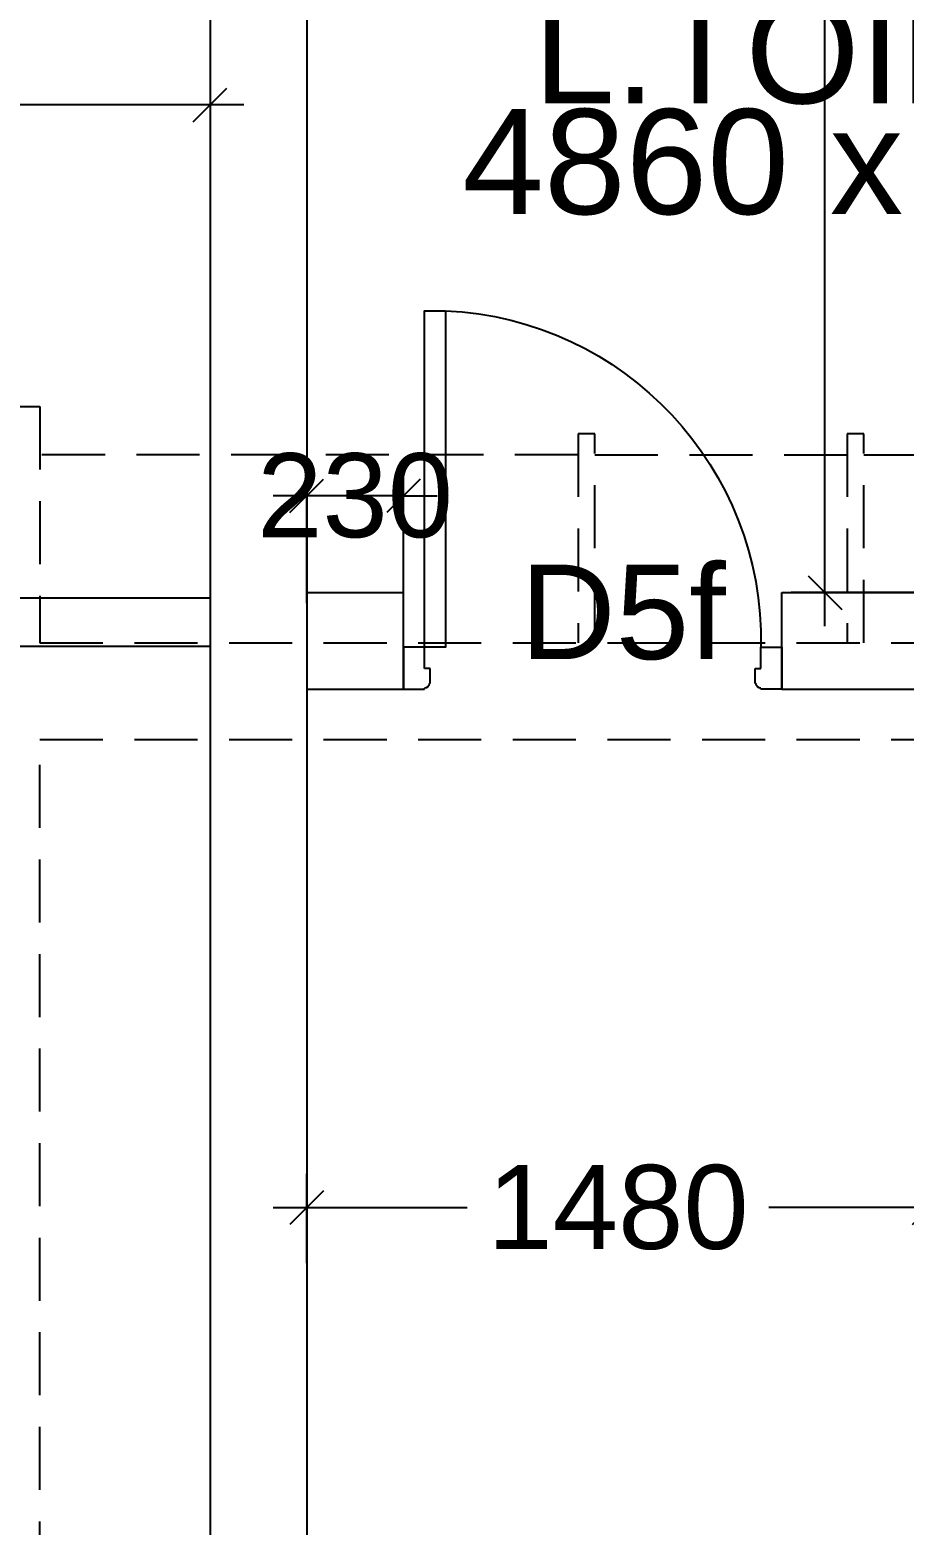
# Model space of a CAD drawing. Extents: x 6345096 to 6738923, y -6490958 to -6305885.
# Drawn here: x 6641141 to 6643220, y -6425393 to -6421835 of the extents above; entities that cross this region are included whole.
import ezdxf
from ezdxf.enums import TextEntityAlignment as Align

# ---------------------------------------------------------------- set-up
doc = ezdxf.new("R2010")
doc.units = 0
doc.header["$LTSCALE"] = 600
doc.header["$MEASUREMENT"] = 0
doc.header["$PDMODE"] = 35
doc.linetypes.add('HIDDEN', pattern=[0.375, 0.25, -0.125])
doc.layers.get('0').update_dxf_attribs({"linetype": 'CONTINUOUS'})
doc.layers.get('Defpoints').update_dxf_attribs({"linetype": 'CONTINUOUS'})
for name, color, linetype in [('8', 8, 'CONTINUOUS'), ('DOOR', 32, 'CONTINUOUS'), ('HS', 251, 'CONTINUOUS'), ('Room Dim', 1, 'CONTINUOUS'), ('T Wall', 8, 'CONTINUOUS'), ('TEXT', 6, 'CONTINUOUS'), ('Walls', 7, 'CONTINUOUS'), ('Working Dim', 5, 'CONTINUOUS')]:
    doc.layers.add(name, color=color, linetype=linetype)
doc.styles.add('ari', font='arial.ttf')
doc.styles.add('ARIAL', font='arial.ttf')
doc.dimstyles.new('int. dim', dxfattribs={"dimtxt": 200, "dimasz": 80, "dimexe": 80, "dimexo": 0, "dimgap": 70, "dimtad": 0, "dimdec": 0, "dimzin": 12, "dimdsep": 46, "dimtxsty": 'ari', "dimblk": 'OBLIQUE', "dimcen": 2, "dimdle": 80, "dimclrd": 256, "dimclre": 256, "dimclrt": 6, "dimadec": 0, "dimazin": 0, "dimtfac": 1, "dimtdec": 0, "dimtix": 1, "dimtmove": 2, "dimatfit": 3, "dimfxl": 1, "dimtolj": 1, "dimtzin": 0, "dimlwd": -1, "dimlwe": -1, "dimarcsym": 0})

# ---------------------------------------------------------------- blocks, each defined once
blk = doc.blocks.new('_Oblique')
at = {"color": 0, "linetype": 'ByBlock', "lineweight": -2}
blk.add_line((-0.5, -0.5), (0.5, 0.5), dxfattribs=at)
blk = doc.blocks.new('*D2178')
at = {"layer": 'Defpoints', "color": 0, "transparency": 16777216}
for p in [(6636569.5, -6422000.4, 1.7), (6636569.5, -6422013.5), (6641569.5, -6421998.4, 5.1)]:
    blk.add_point(p, dxfattribs=at)
at = {"layer": 'Working Dim', "transparency": 16777216}
for p, q in [((6636489.5, -6422013.5), (6638701.2, -6422013.5)), ((6636569.5, -6422000.4), (6636569.5, -6422093.5)), ((6641649.5, -6422013.5), (6639437.8, -6422013.5)), ((6641569.5, -6421998.4), (6641569.5, -6422093.5))]:
    blk.add_line(p, q, dxfattribs=at)
at = {"layer": 'Working Dim', "transparency": 16777216, "xscale": 80, "yscale": 80, "zscale": 80, "rotation": 180}
blk.add_blockref('_Oblique', (6636569.5, -6422013.5), dxfattribs=at)
at = {"layer": 'Working Dim', "transparency": 16777216, "xscale": 80, "yscale": 80, "zscale": 80}
blk.add_blockref('_Oblique', (6641569.5, -6422013.5), dxfattribs=at)
at = {"layer": 'Working Dim', "color": 6, "transparency": 16777216, "insert": (6639069.5, -6422013.5), "char_height": 200, "attachment_point": 5, "style": 'ari'}
blk.add_mtext('\\A1;5000', dxfattribs=at)
blk = doc.blocks.new('A$C2CD672AE')
at = {"layer": 'T Wall', "color": 8, "linetype": 'HIDDEN'}
for p, q in [((112125.3, 33577.6, 2.3), (110833.1, 33577.6, 2.3)), ((112165.3, 33577.6, 2.3), (112765.3, 33577.6, 2.3)), ((112805.3, 33577.6, 2.3), (113347.3, 33577.6, 2.3))]:
    blk.add_line(p, q, dxfattribs=at)
at = {"layer": 'T Wall', "color": 8, "linetype": 'HIDDEN', "elevation": 2.3}
for points in [[(112165.3, 33130.6), (112165.3, 33627.6), (112125.3, 33627.6), (112125.3, 33130.6)], [(112805.3, 33130.6), (112805.3, 33627.6), (112765.3, 33627.6), (112765.3, 33130.6)]]:
    blk.add_lwpolyline(points, dxfattribs=at)
at = {"layer": 'Walls', "color": 8, "linetype": 'HIDDEN'}
for p, q in [((110730.2, 33692.6), (110845.2, 33692.6)), ((110845.2, 33692.6), (110845.2, 33130.6)), ((110845.2, 33130.6), (113347.3, 33130.6)), ((110845.2, 30215.1), (110845.2, 32900.6)), ((110845.2, 32900.6), (114710.1, 32900.6))]:
    blk.add_line(p, q, dxfattribs=at)
blk = doc.blocks.new('Z$W@#1841')
at = {"layer": 'DOOR'}
for p, q in [((-267.6, -167.4), (-317.3, -167.4)), ((-317.3, -167.4), (-317.3, -267.4)), ((-267.6, -217.9), (-267.6, -167.4)), ((533, -217.9), (533, -167.4)), ((533, -167.4), (582.7, -167.4)), ((582.7, -167.4), (582.7, -267.4)), ((-254.1, -217.9), (-267.6, -217.9)), ((-254.1, -253.9), (-254.1, -217.9)), ((519.5, -253.9), (519.5, -217.9)), ((519.5, -217.9), (533, -217.9)), ((-317.3, -267.4), (-267.6, -267.4)), ((-267.6, -267.4), (-267.6, -265.2)), ((-254.1, -253.9), (-256.3, -253.9)), ((519.5, -253.9), (521.7, -253.9)), ((533, -267.4), (533, -265.2)), ((582.7, -267.4), (533, -267.4))]:
    blk.add_line(p, q, dxfattribs=at)
blk.add_lwpolyline([(482.5, 633.2), (482.5, -167.4), (533, -167.4), (533, 633.2)], close=True, dxfattribs=at)
at = {"layer": 'DOOR', "color": 145}
blk.add_arc((518.4, -152.1), 786.1, 92.6177, 181.1129, dxfattribs=at)
at = {"layer": 'DOOR'}
for centre, start, end in [((-267.6, -253.9), 270, 0), ((533, -253.9), 180, 270)]:
    blk.add_arc(centre, 11.2, start, end, dxfattribs=at)
blk = doc.blocks.new('*D2560')
at = {"layer": 'Defpoints', "color": 0, "transparency": 16777216}
for p in [(6643031.7, -6419643.8), (6643165.1, -6419643.8, 5.1), (6643280.3, -6423173.8)]:
    blk.add_point(p, dxfattribs=at)
at = {"layer": 'Working Dim', "transparency": 16777216}
for p, q in [((6643031.7, -6419563.8), (6643031.7, -6421040.6)), ((6643165.1, -6419643.8), (6642951.7, -6419643.8)), ((6643031.7, -6423253.8), (6643031.7, -6421777)), ((6643280.3, -6423173.8), (6642951.7, -6423173.8))]:
    blk.add_line(p, q, dxfattribs=at)
at = {"layer": 'Working Dim', "transparency": 16777216, "xscale": 80, "yscale": 80, "zscale": 80}
for p, rotation in [((6643031.7, -6419643.8), 90), ((6643031.7, -6423173.8), 270)]:
    blk.add_blockref('_Oblique', p, dxfattribs=dict(at, rotation=rotation))
at = {"layer": 'Working Dim', "color": 6, "transparency": 16777216, "insert": (6643031.7, -6421408.8), "char_height": 200, "attachment_point": 5, "rotation": 90, "style": 'ari'}
blk.add_mtext('\\A1;3530', dxfattribs=at)
blk = doc.blocks.new('*D2561')
at = {"layer": 'Defpoints', "color": 0, "transparency": 16777216}
for p in [(6641799.3, -6422943.7), (6642029.5, -6423173.8, 8.2), (6641799.3, -6423198.8, 5.1)]:
    blk.add_point(p, dxfattribs=at)
at = {"layer": 'Working Dim', "transparency": 16777216}
for p, q in [((6641799.3, -6423198.8), (6641799.3, -6422863.7)), ((6642029.5, -6423173.8), (6642029.5, -6422863.7)), ((6641799.3, -6422943.7), (6641719.3, -6422943.7)), ((6642029.5, -6422943.7), (6641799.3, -6422943.7)), ((6642029.5, -6422943.7), (6642109.5, -6422943.7))]:
    blk.add_line(p, q, dxfattribs=at)
at = {"layer": 'Working Dim', "transparency": 16777216, "xscale": 80, "yscale": 80, "zscale": 80}
blk.add_blockref('_Oblique', (6641799.3, -6422943.7), dxfattribs=at)
at = {"layer": 'Working Dim', "transparency": 16777216, "xscale": 80, "yscale": 80, "zscale": 80, "rotation": 180}
blk.add_blockref('_Oblique', (6642029.5, -6422943.7), dxfattribs=at)
at = {"layer": 'Working Dim', "color": 6, "transparency": 16777216, "insert": (6641914.4, -6422943.7), "char_height": 200, "attachment_point": 5, "style": 'ari'}
blk.add_mtext('\\A1;230', dxfattribs=at)
blk = doc.blocks.new('*D2572')
at = {"layer": 'Defpoints', "color": 0, "transparency": 16777216}
for p in [(6643280.1, -6424637), (6641799.5, -6424769.1), (6643280.1, -6424769.1)]:
    blk.add_point(p, dxfattribs=at)
at = {"layer": 'Working Dim', "transparency": 16777216}
for p, q in [((6641799.5, -6424769.1), (6641799.5, -6424557)), ((6643280.1, -6424769.1), (6643280.1, -6424557)), ((6641719.5, -6424637), (6642180.9, -6424637)), ((6643360.1, -6424637), (6642898.7, -6424637))]:
    blk.add_line(p, q, dxfattribs=at)
at = {"layer": 'Working Dim', "transparency": 16777216, "xscale": 80, "yscale": 80, "zscale": 80, "rotation": 180}
blk.add_blockref('_Oblique', (6641799.5, -6424637), dxfattribs=at)
at = {"layer": 'Working Dim', "transparency": 16777216, "xscale": 80, "yscale": 80, "zscale": 80}
blk.add_blockref('_Oblique', (6643280.1, -6424637), dxfattribs=at)
at = {"layer": 'Working Dim', "color": 6, "transparency": 16777216, "insert": (6642539.8, -6424637), "char_height": 200, "attachment_point": 5, "style": 'ari'}
blk.add_mtext('\\A1;1480', dxfattribs=at)

msp = doc.modelspace()

# ---------------------------------------------------------------- linework, layer by layer
at = {"layer": 'Walls', "linetype": 'Continuous'}
for p, q in [((6641569.542, -6419643.672, -2.848), (6641569.534, -6426208.731, -2.848)), ((6641799.542, -6419643.736, -2.848), (6641799.539, -6426208.688, -2.848)), ((6641799.453, -6423173.784, -2.848), (6642029.453, -6423173.784, -2.848)), ((6642029.453, -6423403.784, -2.848), (6642029.453, -6423173.784, -2.848)), ((6642929.453, -6423173.783, 40.901), (6643280.213, -6423173.783, 39.654)), ((6642929.453, -6423403.784, -2.848), (6642929.453, -6423173.784, -2.848)), ((6641799.453, -6423403.784, -2.848), (6642029.453, -6423403.784, -2.848)), ((6642929.453, -6423403.783, 41.433), (6643280.213, -6423403.783, 41.433))]:
    msp.add_line(p, q, dxfattribs=at)
at = {"layer": 'Walls'}
for p, q in [((6636569.54, -6423186.19, -1.128), (6641569.538, -6423186.19, -1.128)), ((6636569.54, -6423301.19, -1.128), (6641569.538, -6423301.19, -1.128))]:
    msp.add_line(p, q, dxfattribs=at)
at = {"layer": 'Walls', "color": 8, "linetype": 'HIDDEN'}
for p, q in [((6641799.54, -6423173.784, -2.848), (6642029.54, -6423173.784, -2.848)), ((6641799.54, -6423173.784, 5.322), (6642029.54, -6423173.784, 5.322)), ((6642029.54, -6423403.784, -2.848), (6642029.54, -6423173.784, -2.848)), ((6642029.54, -6423403.784, 5.322), (6642029.54, -6423173.784, 5.322)), ((6641799.54, -6423403.784, -2.848), (6642029.54, -6423403.784, -2.848)), ((6641799.54, -6423403.784, 5.322), (6642029.54, -6423403.784, 5.322))]:
    msp.add_line(p, q, dxfattribs=at)

# ---------------------------------------------------------------- block references
at = {"layer": 'DOOR', "linetype": 'Continuous', "xscale": -1}
msp.add_blockref('Z$W@#1841', (6642612.169, -6423136.375, -1.07), dxfattribs=at)
at = {"layer": 'HS'}
msp.add_blockref('A$C2CD672AE', (6530319.294, -6456423.902, 8.17), dxfattribs=at)

# ---------------------------------------------------------------- texts
at = {"layer": '8', "color": 6, "style": 'ari'}
msp.add_text('D5f', height=225, dxfattribs=at).set_placement((6642307.138, -6423332.221, 3.429))
at = {"layer": 'Room Dim', "style": 'ARIAL'}
msp.add_text('4860 x 3530', height=250, dxfattribs=at).set_placement((6643130.68, -6422273.375, 42.129), align=Align.CENTER)
at = {"layer": 'TEXT', "color": 7, "style": 'ARIAL'}
msp.add_text('L.TOILET', height=250, dxfattribs=at).set_placement((6643095.039, -6422009.888, 42.129), align=Align.CENTER)

# ---------------------------------------------------------------- dimensions: what is measured, and where the dimension line sits
at = {"layer": 'Working Dim'}
for base, p1, p2, angle, picture, middle in [((6643031.66, -6419643.786, 39.654), (6643280.3, -6423173.784, 39.654), (6643165.077, -6419643.786, 44.785), 270, '*D2560', (6643031.66, -6421408.785, 39.654)), ((6636569.541, -6422013.532, -2.848), (6641569.539, -6421998.382, 2.283), (6636569.541, -6422000.382, -1.128), 180, '*D2178', (6639069.54, -6422013.532, -2.848)), ((6641799.318, -6422943.689, -2.848), (6642029.54, -6423173.784, 5.322), (6641799.318, -6423198.755, 2.283), 180, '*D2561', (6641914.429, -6422943.689, -2.848))]:
    dim = msp.add_linear_dim(base=base, p1=p1, p2=p2, angle=angle, dimstyle='int. dim', override={"dimtxt": 200}, dxfattribs=at)
    dim.commit()
    dim.dimension.update_dxf_attribs({"geometry": picture, "text_midpoint": middle})
dim = msp.add_linear_dim(base=(6643280.077, -6424636.994, 39.654), p1=(6641799.54, -6424769.127, 39.654), p2=(6643280.077, -6424769.127, 39.654), text='1480', dimstyle='int. dim', dxfattribs=at)
dim.commit()
dim.dimension.update_dxf_attribs({"geometry": '*D2572', "text_midpoint": (6642539.808, -6424636.994, 39.654)})

doc.saveas('drawing.dxf')
